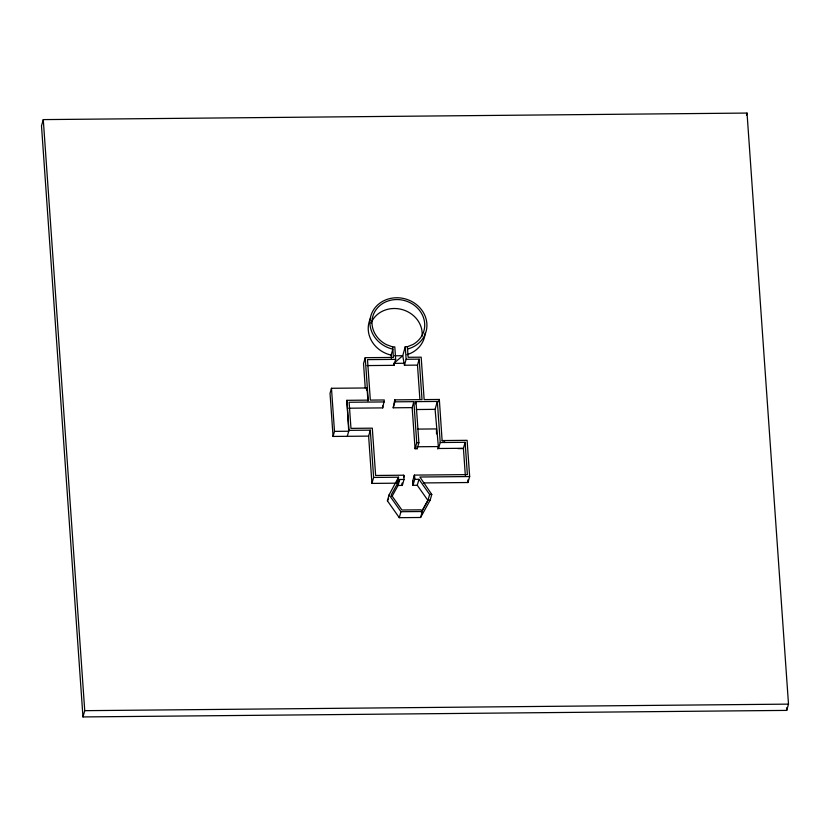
<?xml version="1.0" encoding="UTF-8"?>
<svg xmlns="http://www.w3.org/2000/svg" width="830" height="830" viewBox="0 0 830 830"><rect width="100%" height="100%" fill="white"/><g stroke="black" fill="none" stroke-linecap="round" stroke-linejoin="round"><path stroke-width="1.25" d="M43.274 119.603L41.5 125.87L82.969 716.933L786.726 710.397L788.5 704.13L747.031 113.067L43.274 119.603L84.743 710.667L82.969 716.933M367.949 401.014L367.036 387.963L331.471 388.284L330.029 393.358L333.058 436.445L368.624 436.113L370.305 430.148L348.974 430.345L347.282 436.31M333.058 436.445L334.49 431.372L331.471 388.284M404.449 365.242L406.14 359.265L419.181 359.151L417.49 365.117L404.449 365.242L402.726 355.697L405.258 346.743L407.395 346.722L412.967 344.492A26.56 23.945 15.8 0 0 417.407 307.982A26.56 23.945 15.8 0 0 377.09 308.355A26.56 23.945 15.8 0 0 386.645 344.73L392.663 346.909L393.399 357.429L365.221 357.689L368.198 400.122L346.857 400.319L348.714 431.237L334.49 431.372M365.221 357.689L363.54 363.654L365.242 387.921M366.455 389.986L367.036 387.963M391.387 358.674L391.138 355.126L392.829 349.16A28.708 25.896 15.8 0 1 374.06 309.113A28.708 25.896 15.8 0 1 420.675 308.677A28.708 25.896 15.8 0 1 407.551 349.025M367.088 365.584L393.991 365.335L395.671 359.369L394.8 346.888L392.663 346.909M348.704 408.215L382.734 407.893L384.29 399.967L370.336 400.102L367.493 359.629L395.671 359.369M419.181 359.151L422.024 399.624L394.748 399.873L393.202 407.8L412.168 407.623L413.859 401.658L394.883 401.834L393.202 407.8M373.625 477.437L398.545 477.209L396.854 483.174L371.933 483.413L373.625 477.437L370.305 430.148M421.329 512.203L428.021 500.148L430.168 500.127L420.603 517.484L399.272 517.681L387.403 500.822L389.094 494.856L398.545 477.209M415.353 403.899L415.996 401.637L437.337 401.44L440.222 442.535L438.531 448.501L463.431 448.293L465.111 442.297L440.222 442.535M397.56 481.379L398.576 477.8M391.988 496.423L398.078 485.457L399.77 479.491L404.034 479.45L403.722 475.206L375.627 475.466L372.307 428.166L350.966 428.363L349.129 402.26L384.425 401.928M404.034 479.45L402.343 485.426L398.078 485.457M415.996 401.637L418.88 442.753L417.189 448.729L415.062 448.75L416.743 442.774L413.859 401.658M399.272 517.681L400.952 511.716L389.094 494.856M421.848 511.405L427.938 500.449L417.272 485.28L413.008 485.322L412.697 481.068L414.388 475.102L467.383 474.615L465.111 442.297M412.697 481.068L413.008 485.311L414.699 479.356L414.429 475.663M438.531 448.501L435.096 409.346L437.337 401.44M438.655 401.845L439.329 399.458L424.151 399.604L421.173 357.17L408.132 357.294L407.395 346.722M417.272 485.28L418.963 479.315L414.699 479.356L414.388 475.102M437.721 448.957L438.396 446.571L417.054 446.768L417.189 448.729M442.131 440.855L439.329 399.458M420.603 517.484L422.294 511.519L421.101 509.828L401.907 510.004L391.241 494.836L399.77 479.491M427.938 500.449L429.629 494.483L418.963 479.315M430.085 500.428L431.776 494.462L419.887 477.011L469.656 476.545L467.114 440.325L442.214 440.554L444.652 441.187M423.3 482.936L467.964 482.521L469.656 476.545M746.44 115.163L747.031 113.067M387.403 500.822L388.596 498.695M393.991 365.335L393.845 363.374L402.726 355.697L394.592 355.811M393.845 363.374L404.314 363.281M416.266 409.522L435.096 409.346M417.646 429.1L436.466 428.923L436.518 433.893M416.743 442.774L418.88 442.753M458.004 448.615L462.984 448.574M429.629 494.483L431.776 494.462M400.952 511.716L422.294 511.519M84.743 710.667L788.5 704.13M402.166 482.967L402.343 485.426L402.218 483.714M786.55 707.814L786.726 710.397M467.788 479.979L467.964 482.521M463.42 448.273L465.329 475.414M417.49 365.117L419.887 399.261M412.168 407.623L415.062 448.75M405.258 346.743L406.14 359.265M412.894 483.62L413.008 485.311M403.764 475.766L403.857 477.157L403.722 475.206M394.748 399.873L394.883 401.834M382.599 405.943L382.734 407.893M368.624 436.113L371.933 483.413M346.857 400.319L348.974 430.345M425.178 332.986A28.708 25.896 15.8 0 1 407.022 354.669M391.138 355.126A28.708 25.896 15.8 0 1 370.647 318.014M371.072 323.046A26.56 23.945 15.8 0 1 401.658 309.424A26.56 23.945 15.8 0 1 422.065 336.192"/></g></svg>
